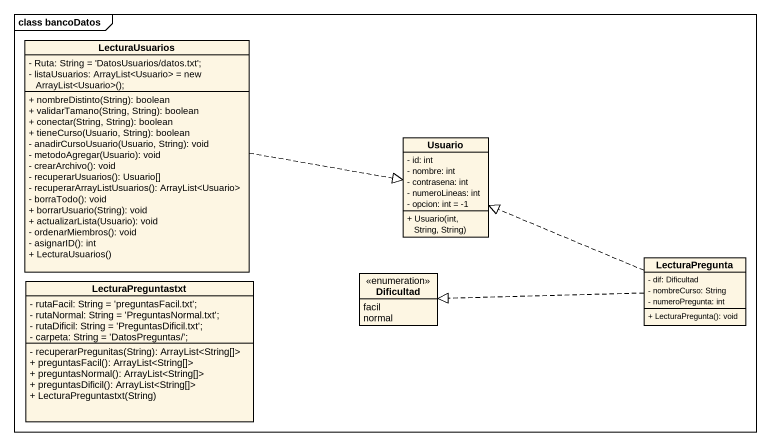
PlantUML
@startuml
mainframe class bancoDatos
hide circle
hide empty members
skinparam classAttributeIconSize 0
class LecturaUsuarios {
  - Ruta: String = 'DatosUsuarios/datos.txt';
  {field} - listaUsuarios: ArrayList<Usuario> = new ArrayList<Usuario>();
  + nombreDistinto(String): boolean
  + validarTamano(String, String): boolean
  + conectar(String, String): boolean
  + tieneCurso(Usuario, String): boolean
  - anadirCursoUsuario(Usuario, String): void
  - metodoAgregar(Usuario): void
  - crearArchivo(): void
  - recuperarUsuarios(): Usuario[]
  - recuperarArrayListUsuarios(): ArrayList<Usuario>
  - borraTodo(): void
  + borrarUsuario(String): void
  + actualizarLista(Usuario): void
  - ordenarMiembros(): void
  - asignarID(): int
  + LecturaUsuarios()
}
class Usuario {
  - id: int
  - nombre: int
  - contrasena: int
  - numeroLineas: int
  - opcion: int = -1
  + Usuario(int, String, String)
}
class LecturaPreguntastxt {
  - rutaFacil: String = 'preguntasFacil.txt';
  - rutaNormal: String = 'PreguntasNormal.txt';
  - rutaDificil: String = 'PreguntasDificil.txt';
  - carpeta: String = 'DatosPreguntas/';
  - recuperarPregunitas(String): ArrayList<String[]>
  + preguntasFacil(): ArrayList<String[]>
  + preguntasNormal(): ArrayList<String[]>
  + preguntasDificil(): ArrayList<String[]>
  + LecturaPreguntastxt(String)
}
enum Dificultad {
  facil
  normal
}
class LecturaPregunta {
  - dif: Dificultad
  - nombreCurso: String
  - numeroPregunta: int
  + LecturaPregunta(): void
}
LecturaUsuarios .right.|> Usuario
LecturaPregunta .left.|> Usuario
LecturaPregunta .left.|> Dificultad
@enduml
